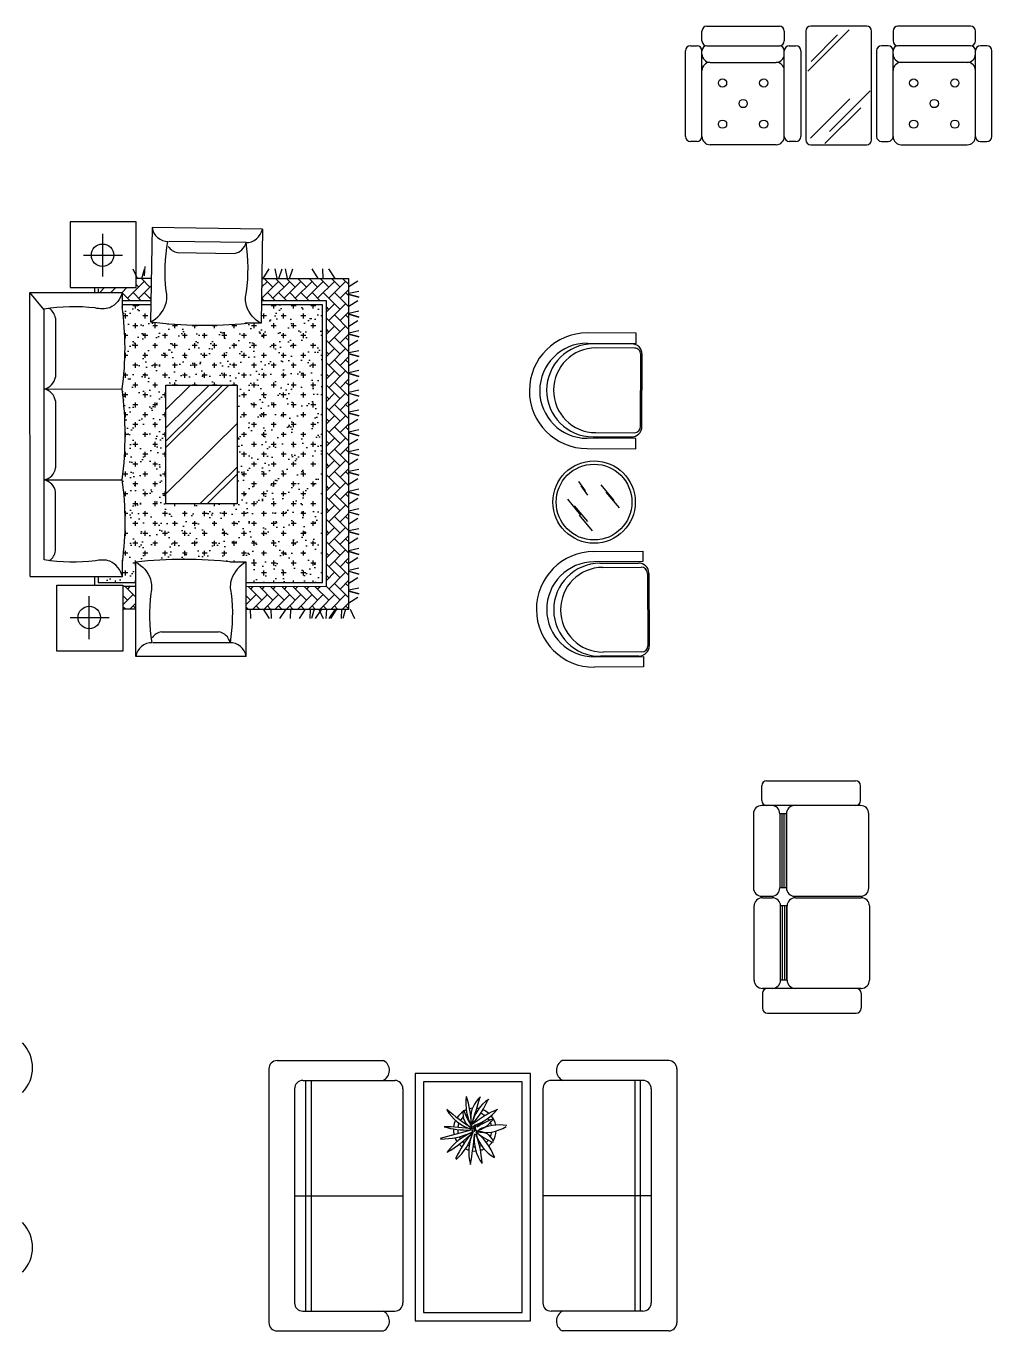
# Model space of a CAD drawing. Header units: inches. Extents: x 6.4 to 48.9, y 11.7 to 36.5.
# Drawn here: x 15.18 to 21.05, y 18.71 to 26.63 of the extents above; entities that cross this region are included whole.
import ezdxf

# ---------------------------------------------------------------- set-up
doc = ezdxf.new("R2010")
doc.units = ezdxf.units.IN
doc.header["$MEASUREMENT"] = 0
for name, color, linetype in [('02', 2, 'Continuous'), ('1', 1, 'Continuous'), ('4', 4, 'Continuous'), ('8', 8, 'Continuous')]:
    doc.layers.add(name, color=color, linetype=linetype)
pattern_1 = [(135, (22.92793, -6.04115), (-0.06788225, 9e-18), [0.144, -0.048]), (225, (22.89399, -6.007207), (-0.06788225, 9e-18), [0.144, -0.048])]

msp = doc.modelspace()

# ---------------------------------------------------------------- hatches: boundary and pattern name
at = {"layer": '8'}
h = msp.add_hatch(dxfattribs=at)
h.set_pattern_fill('AR-HBONE', color=256, scale=0.012, angle=90, style=0)
h.set_pattern_definition(pattern_1)
h.paths.add_polyline_path([(17.0072, 23.2306), (16.5202, 23.2307), (16.5203, 23.0947), (17.1432, 23.0949), (17.1432, 25.1014), (16.6145, 25.1014), (16.6126, 24.9654), (17.0072, 24.9654)])
h = msp.add_hatch(dxfattribs=at)
h.set_pattern_fill('AR-HBONE', color=256, scale=0.012, angle=90, style=0)
h.set_pattern_definition(pattern_1)
h.paths.add_polyline_path([(15.9425, 24.9654), (15.9445, 25.1005), (15.8521, 25.1005), (15.8521, 25.0454), (15.599, 25.0454), (15.599, 25.0163), (15.7675, 25.0164), (15.7676, 24.9654)])
h.paths.add_polyline_path([(15.8502, 23.2307), (15.7715, 23.2307), (15.7715, 23.0933), (15.8503, 23.0933)])
h = msp.add_hatch(dxfattribs=at)
h.set_pattern_fill('AR-SAND', color=256, scale=0.064, angle=90, style=0)
h.set_pattern_definition([(127.5, (22.92793, -6.04115), (-0.12331672, -0.00403157), [0, -0.09728, 0, -0.1088, 0, -0.104]), (97.5, (22.92793, -6.04115), (-0.18061735, 0.1132657), [0, -0.05248, 0, -0.08768, 0, -0.0336]), (57.5, (22.92793, -6.11987), (-0.00036218, 0.19930508), [0, -0.032, 0, -0.1152, 0, -0.1504]), (47.5, (22.92793, -6.11987), (-0.0561712, 0.1923921), [0, -0.016, 0, -0.07552, 0, -0.0864])])
h.paths.add_polyline_path([(16.9832, 24.9414), (16.6122, 24.9414), (16.6106, 24.8288), (16.5274, 24.83, -0.057319), (15.9406, 24.8381), (15.9421, 24.9414), (15.7676, 24.9414), (15.7676, 24.9302, -0.069267), (15.768, 24.4304, -0.062773), (15.7685, 23.8788, -0.069267), (15.7689, 23.3789), (15.769, 23.2927), (15.623, 23.2926), (15.623, 23.2547), (15.8501, 23.2547), (15.85, 23.3793, -0.057319), (16.4369, 23.3792), (16.52, 23.3793), (16.5201, 23.2547), (16.9832, 23.2546)])
h.paths.add_polyline_path([(16.4659, 23.7332), (16.0319, 23.7332), (16.0319, 24.4532), (16.4659, 24.4532)], flags=16)
h = msp.add_hatch(dxfattribs=at)
h.set_pattern_fill('CROSS', color=256, scale=0.24, angle=90, style=0)
h.set_pattern_definition([(90, (22.92793, -6.04115), (-0.06, 0.06), [0.03, -0.09]), (180, (22.94293, -6.02615), (-0.06, -0.06), [0.03, -0.09])])
h.paths.add_polyline_path([(16.9832, 24.9414), (16.6122, 24.9414), (16.6106, 24.8288), (16.5274, 24.83, -0.057319), (15.9406, 24.8381), (15.9421, 24.9414), (15.7676, 24.9414), (15.7676, 24.9302, -0.069267), (15.768, 24.4304, -0.062773), (15.7685, 23.8788, -0.069267), (15.7689, 23.3789), (15.769, 23.2927), (15.623, 23.2926), (15.623, 23.2547), (15.8501, 23.2547), (15.85, 23.3793, -0.057319), (16.4369, 23.3792), (16.52, 23.3793), (16.5201, 23.2547), (16.9832, 23.2546)])
h.paths.add_polyline_path([(16.4659, 23.7332), (16.0319, 23.7332), (16.0319, 24.4532), (16.4659, 24.4532)], flags=16)

# ---------------------------------------------------------------- linework, layer by layer
at = {"layer": '02'}
for p, q in [((20.1801, 26.6101), (19.9288, 26.3589)), ((19.9491, 26.4173), (20.1107, 26.579)), ((20.447, 25.9625), (20.447, 26.4825)), ((20.947, 25.9625), (20.947, 26.4825)), ((19.337, 26.4125), (19.737, 26.4125)), ((20.897, 26.4125), (20.497, 26.4125)), ((20.3078, 26.2402), (20.0606, 25.9929)), ((19.9464, 25.9523), (20.1854, 26.1914)), ((20.0333, 25.9197), (20.2507, 26.1371)), ((15.4521, 25.4454), (15.4521, 25.0454)), ((15.8521, 25.4454), (15.4521, 25.4454)), ((15.8521, 25.0454), (15.8521, 25.4454)), ((15.949, 25.4104), (15.9406, 24.8381)), ((16.6189, 25.4006), (15.949, 25.4104)), ((16.6189, 25.4006), (16.6106, 24.8288)), ((15.8606, 25.1005), (15.8345, 25.1578)), ((15.8864, 25.1005), (15.9026, 25.1579)), ((15.9038, 25.1163), (15.9069, 25.1736)), ((16.6145, 25.1014), (17.1432, 25.1014)), ((16.6229, 25.1015), (16.66, 25.1588)), ((16.708, 25.1014), (16.6954, 25.1587)), ((16.7186, 25.1014), (16.7396, 25.1587)), ((16.7719, 25.1014), (16.7592, 25.1587)), ((16.7824, 25.1014), (16.8034, 25.1587)), ((16.9572, 25.1014), (16.92, 25.1587)), ((16.9874, 25.1014), (16.9851, 25.1587)), ((17.0602, 25.1014), (17.023, 25.1587)), ((17.1432, 23.0949), (17.1432, 25.1014)), ((15.4521, 25.0454), (15.8521, 25.0454)), ((15.623, 25.0377), (15.623, 25.0163)), ((15.9445, 25.1005), (15.8521, 25.1005)), ((17.1432, 25.0525), (17.1989, 25.0867)), ((17.1432, 25.0108), (17.2033, 25.0244)), ((15.2072, 25.0159), (15.7675, 25.0164)), ((15.2086, 23.2923), (15.2072, 25.0159)), ((15.7675, 25.0164), (15.7676, 24.9168)), ((17.1432, 25.0056), (17.2033, 24.9885)), ((17.1432, 25.0039), (17.2033, 24.9868)), ((17.1432, 24.9325), (17.1989, 24.9667)), ((15.9421, 24.9414), (15.7676, 24.9414)), ((16.9832, 24.9414), (16.6122, 24.9414)), ((16.9832, 23.2546), (16.9832, 24.9414)), ((17.1432, 24.8908), (17.2033, 24.9044)), ((17.1432, 24.8856), (17.2033, 24.8685)), ((17.1432, 24.8839), (17.2033, 24.8668)), ((16.6106, 24.8288), (16.5145, 24.8302)), ((17.1432, 24.8125), (17.1989, 24.8467)), ((17.1432, 24.7708), (17.2033, 24.7844)), ((17.1432, 24.7656), (17.2033, 24.7485)), ((17.1432, 24.7639), (17.2033, 24.7468)), ((17.1432, 24.6925), (17.1989, 24.7267)), ((18.5912, 24.7081), (18.8878, 24.7073)), ((18.888, 24.77), (18.5914, 24.7708)), ((18.8878, 24.7073), (18.888, 24.77)), ((17.1432, 24.6508), (17.2033, 24.6644)), ((17.1432, 24.6456), (17.2033, 24.6285)), ((17.1432, 24.6439), (17.2033, 24.6268)), ((18.8611, 24.7039, 0.5016), (18.6273, 24.7045, 0.5016)), ((18.8777, 24.6787, 0.5016), (18.6438, 24.6793, 0.5016)), ((18.9141, 24.2021, 0.5016), (18.9152, 24.641, 0.5016)), ((18.9225, 24.2021, 0.5016), (18.9237, 24.641, 0.5016)), ((17.1432, 24.5725), (17.1989, 24.6067)), ((17.1432, 24.5308), (17.2033, 24.5444)), ((17.1432, 24.5256), (17.2033, 24.5085)), ((17.1432, 24.5239), (17.2033, 24.5068)), ((17.1432, 24.4525), (17.1989, 24.4867)), ((16.0319, 24.1944), (16.2948, 24.4532)), ((16.0319, 24.3049), (16.1826, 24.4532)), ((16.0319, 24.1138), (16.3768, 24.4532)), ((16.0319, 24.076), (16.4152, 24.4532)), ((17.1432, 24.4108), (17.2033, 24.4244)), ((17.1432, 24.4056), (17.2033, 24.3885)), ((17.1432, 24.4039), (17.2033, 24.3868)), ((17.1432, 24.3325), (17.1989, 24.3667)), ((17.1432, 24.2908), (17.2033, 24.3044)), ((17.1432, 24.2856), (17.2033, 24.2685)), ((17.1432, 24.2839), (17.2033, 24.2668)), ((17.1432, 24.2125), (17.1989, 24.2467)), ((16.0319, 23.794), (16.4659, 24.2212)), ((17.1432, 24.1708), (17.2033, 24.1844)), ((17.1432, 24.1656), (17.2033, 24.1485)), ((17.1432, 24.1639), (17.2033, 24.1468)), ((18.6425, 24.1652, 0.5016), (18.8763, 24.1646, 0.5016)), ((17.1432, 24.0925), (17.1989, 24.1267)), ((18.8863, 24.1305), (18.5897, 24.1312)), ((18.6258, 24.1402, 0.5016), (18.8596, 24.1396, 0.5016)), ((18.8861, 24.0678), (18.8863, 24.1305)), ((17.1432, 24.0508), (17.2033, 24.0644)), ((17.1432, 24.0456), (17.2033, 24.0285)), ((17.1432, 24.0439), (17.2033, 24.0268)), ((17.1432, 23.9725), (17.1989, 24.0067)), ((18.5896, 24.0685), (18.8861, 24.0678)), ((16.24, 23.7332), (16.4659, 23.9556)), ((17.1432, 23.9308), (17.2033, 23.9444)), ((17.1432, 23.9256), (17.2033, 23.9085)), ((17.1432, 23.9239), (17.2033, 23.9068)), ((16.2838, 23.7332), (16.4659, 23.9125)), ((17.1432, 23.8525), (17.1989, 23.8867)), ((18.58, 23.8125), (18.539, 23.8685)), ((18.5949, 23.7856), (18.5539, 23.8416)), ((18.7548, 23.7535), (18.6745, 23.849)), ((17.1432, 23.8108), (17.2033, 23.8244)), ((17.1432, 23.8056), (17.2033, 23.7885)), ((17.1432, 23.8039), (17.2033, 23.7868)), ((17.1432, 23.7325), (17.1989, 23.7667)), ((18.5526, 23.6654), (18.4727, 23.7607)), ((18.7857, 23.7086), (18.7055, 23.804)), ((17.1432, 23.6908), (17.2033, 23.7044)), ((17.1432, 23.6856), (17.2033, 23.6685)), ((17.1432, 23.6839), (17.2033, 23.6668)), ((18.5933, 23.6261), (18.5135, 23.7213)), ((17.1432, 23.6125), (17.1989, 23.6467)), ((18.6229, 23.5699), (18.543, 23.6651)), ((17.1432, 23.5708), (17.2033, 23.5844)), ((17.1432, 23.5656), (17.2033, 23.5485)), ((17.1432, 23.5639), (17.2033, 23.5468)), ((17.1432, 23.4925), (17.1989, 23.5267)), ((17.1432, 23.4508), (17.2033, 23.4644)), ((17.1432, 23.4456), (17.2033, 23.4285)), ((17.1432, 23.4439), (17.2033, 23.4268)), ((18.6313, 23.4441), (18.9279, 23.4457)), ((18.9279, 23.4457), (18.9282, 23.383)), ((15.769, 23.2927), (15.7689, 23.3923)), ((15.8505, 22.8068), (15.85, 23.3793)), ((16.52, 23.3793), (16.4239, 23.3792)), ((16.5205, 22.8074), (16.52, 23.3793)), ((17.1432, 23.3725), (17.1989, 23.4067)), ((18.9282, 23.383), (18.6316, 23.3815)), ((18.6677, 23.3726, 0.5016), (18.9016, 23.3738, 0.5016)), ((15.2086, 23.2923), (15.769, 23.2927)), ((17.1432, 23.3308), (17.2033, 23.3444)), ((17.1432, 23.3256), (17.2033, 23.3085)), ((17.1432, 23.3239), (17.2033, 23.3068)), ((17.1432, 23.2525), (17.1989, 23.2867)), ((18.6845, 23.3476, 0.5016), (18.9183, 23.3488, 0.5016)), ((18.9562, 23.3114, 0.5016), (18.9584, 22.8725, 0.5016)), ((18.9646, 23.3114, 0.5016), (18.9669, 22.8725, 0.5016)), ((15.3715, 23.2401), (15.7715, 23.2401)), ((15.3715, 22.8401), (15.3715, 23.2401)), ((15.7715, 23.2401), (15.7715, 22.8401)), ((16.9832, 23.2546), (16.5201, 23.2547)), ((17.1432, 23.2108), (17.2033, 23.2244)), ((17.1432, 23.2056), (17.2033, 23.1885)), ((17.1432, 23.2039), (17.2033, 23.1868)), ((17.1432, 23.1325), (17.1989, 23.1667)), ((16.5203, 23.0947), (17.1432, 23.0949)), ((16.5441, 23.0947), (16.5464, 23.0374)), ((16.6229, 23.0948), (16.66, 23.0375)), ((16.6705, 23.0948), (16.6729, 23.0375)), ((16.7602, 23.0948), (16.7231, 23.0374)), ((16.7904, 23.0948), (16.7881, 23.0374)), ((16.8788, 23.0949), (16.8417, 23.0376)), ((16.909, 23.0949), (16.9067, 23.0376)), ((16.9334, 23.0949), (16.9172, 23.0376)), ((16.977, 23.0948), (16.9399, 23.0375)), ((16.9619, 23.0949), (16.988, 23.0376)), ((17.0072, 23.0948), (17.0049, 23.0375)), ((17.0602, 23.0949), (17.023, 23.0376)), ((17.0692, 23.0949), (17.032, 23.0376)), ((17.0994, 23.0949), (17.097, 23.0376)), ((17.1238, 23.0949), (17.1075, 23.0376)), ((17.1522, 23.0949), (17.1783, 23.0376)), ((15.7715, 22.8401), (15.3715, 22.8401)), ((16.5205, 22.8074), (15.8505, 22.8068)), ((18.6346, 22.8046), (18.9312, 22.8062)), ((18.9045, 22.8095, 0.5016), (18.6707, 22.8083, 0.5016)), ((18.921, 22.8347, 0.5016), (18.6872, 22.8335, 0.5016)), ((18.9312, 22.8062), (18.9315, 22.7435)), ((18.9315, 22.7435), (18.635, 22.7419)), ((19.6496, 21.9322), (19.6496, 22.0222)), ((19.6796, 22.0522), (20.2196, 22.0522)), ((20.2496, 21.9322), (20.2496, 22.0222)), ((20.2496, 21.9022), (19.6496, 21.9022)), ((19.5996, 21.8522), (19.5996, 21.4022)), ((19.7996, 21.8522), (19.7596, 21.8522)), ((19.7599, 21.8522), (19.7599, 21.4022)), ((19.7724, 21.8522), (19.7724, 21.4022)), ((19.7849, 21.8522), (19.7849, 21.4022)), ((19.7974, 21.8522), (19.7974, 21.4022)), ((19.7996, 21.8522), (19.7996, 21.4022)), ((20.2996, 21.4022), (20.2996, 21.8522)), ((19.7996, 21.4022), (19.7596, 21.4022)), ((19.6496, 21.3522), (19.7096, 21.3522)), ((19.6539, 21.343), (19.7139, 21.343)), ((19.8496, 21.3522), (20.2496, 21.3522)), ((19.8539, 21.343), (20.2539, 21.343)), ((19.6039, 20.843), (19.6039, 21.293)), ((19.8039, 21.293), (19.7639, 21.293)), ((19.7642, 20.843), (19.7642, 21.293)), ((19.7767, 20.843), (19.7767, 21.293)), ((19.7892, 20.843), (19.7892, 21.293)), ((19.8017, 20.843), (19.8017, 21.293)), ((19.8039, 20.843), (19.8039, 21.293)), ((20.3039, 21.293), (20.3039, 20.843)), ((19.8039, 20.843), (19.7639, 20.843)), ((20.2539, 20.793), (19.6539, 20.793)), ((19.6539, 20.763), (19.6539, 20.673)), ((20.2539, 20.763), (20.2539, 20.673)), ((19.6839, 20.643), (20.2239, 20.643)), ((16.7083, 20.3541), (17.3544, 20.3541)), ((19.085, 20.3541), (18.4389, 20.3541)), ((16.6583, 20.3041), (16.6583, 18.7641)), ((19.135, 20.3041), (19.135, 18.7641)), ((16.8643, 20.2341), (17.4219, 20.2341)), ((16.881, 20.2341), (16.881, 18.8341)), ((16.9143, 20.2341), (16.9143, 18.8341)), ((18.9291, 20.2341), (18.3714, 20.2341)), ((18.8791, 20.2341), (18.8791, 18.8341)), ((18.9123, 20.2341), (18.9123, 18.8341)), ((16.8143, 20.1841), (16.8143, 18.8841)), ((17.4719, 20.1841), (17.4719, 18.8841)), ((18.3214, 20.1841), (18.3214, 18.8841)), ((18.9791, 20.1841), (18.9791, 18.8841)), ((17.9162, 19.9567), (17.9612, 19.9817)), ((17.8841, 19.9317), (17.6977, 19.8817)), ((16.8143, 19.5341), (17.4719, 19.5341)), ((18.9791, 19.5341), (18.3214, 19.5341)), ((16.8643, 18.8341), (17.4219, 18.8341)), ((18.9291, 18.8341), (18.3714, 18.8341)), ((16.7083, 18.7141), (17.3544, 18.7141)), ((19.085, 18.7141), (18.4389, 18.7141))]:
    msp.add_line(p, q, dxfattribs=at)
for points in [[(16.0319, 23.7332), (16.0319, 24.4532), (16.4659, 24.4532), (16.4659, 23.7332)], [(17.5467, 20.2753), (17.5467, 18.7753), (18.2467, 18.7753), (18.2467, 20.2753)], [(17.5967, 20.2253), (17.5967, 18.8253), (18.1967, 18.8253), (18.1967, 20.2253)]]:
    msp.add_lwpolyline(points, close=True, dxfattribs=at)
for centre, radius in [((19.412, 26.2875), 0.025), ((19.662, 26.2875), 0.025), ((20.572, 26.2875), 0.025), ((20.822, 26.2875), 0.025), ((19.537, 26.1625), 0.025), ((20.697, 26.1625), 0.025), ((19.412, 26.0375), 0.025), ((19.662, 26.0375), 0.025), ((20.572, 26.0375), 0.025), ((20.822, 26.0375), 0.025), ((18.6322, 23.7439), 0.25), ((18.6322, 23.7439), 0.23)]:
    msp.add_circle(centre, radius, dxfattribs=at)
for centre, radius, start, end in [((19.317, 26.4825), 0.03, 90, 180), ((19.337, 26.4625), 0.05, 180, 270), ((19.737, 26.4625), 0.05, 270, 0), ((19.757, 26.4825), 0.03, 0, 90), ((20.477, 26.4825), 0.03, 90, 180), ((20.497, 26.4625), 0.05, 180, 270), ((20.897, 26.4625), 0.05, 270, 0), ((20.917, 26.4825), 0.03, 0, 90), ((19.337, 26.3625), 0.05, 90, 180), ((19.737, 26.3625), 0.05, 0, 90), ((20.497, 26.3625), 0.05, 90, 180), ((20.897, 26.3625), 0.05, 0, 90), ((13.9723, 24.6788), 1.8128, 352.12271, 7.97215), ((16.269, 27.3849), 2.5679, 262.65355, 275.77564), ((18.5905, 24.4196), 0.3511, 89.8508, 269.8508), ((18.5905, 24.4196), 0.2884, 89.8508, 269.8508), ((18.6265, 24.4223, 0.5016), 0.2822, 89.8508, 269.8508), ((18.6431, 24.4223, 0.5016), 0.2571, 89.8508, 269.8508), ((18.861, 24.6412, 0.5016), 0.0627, 359.85079, 89.8508), ((18.8776, 24.6411, 0.5016), 0.0376, 359.85079, 89.8508), ((13.5802, 24.1528), 2.2054, 352.86361, 7.23125), ((18.8598, 24.2023, 0.5016), 0.0627, 269.8508, 359.85079), ((18.8764, 24.2022, 0.5016), 0.0376, 269.8508, 359.85079), ((13.9732, 23.6274), 1.8128, 352.12271, 7.97215), ((18.6331, 23.093), 0.3511, 90.29841, 270.29841), ((16.1432, 20.8281), 2.5679, 83.43223, 96.55433), ((18.6331, 23.093), 0.2884, 90.29841, 270.29841), ((18.6692, 23.0904, 0.5016), 0.2822, 90.29841, 270.29841), ((18.9019, 23.3111, 0.5016), 0.0627, 0.29841, 90.29841), ((18.6858, 23.0905, 0.5016), 0.2571, 90.29841, 270.29841), ((18.9185, 23.3112, 0.5016), 0.0376, 0.29841, 90.29841), ((18.9042, 22.8722, 0.5016), 0.0627, 270.29841, 0.29841), ((18.9208, 22.8723, 0.5016), 0.0376, 270.29841, 0.29841), ((19.6796, 22.0222), 0.03, 90, 180), ((20.2196, 22.0222), 0.03, 0, 90), ((19.6496, 21.8522), 0.05, 90, 180), ((19.6796, 21.9322), 0.03, 180, 270), ((19.7096, 21.8522), 0.05, 0, 90), ((19.8496, 21.8522), 0.05, 90, 180), ((20.2196, 21.9322), 0.03, 270, 0), ((20.2496, 21.8522), 0.05, 0, 90), ((19.6496, 21.4022), 0.05, 180, 270), ((19.7096, 21.4022), 0.05, 270, 0), ((19.8496, 21.4022), 0.05, 180, 270), ((20.2496, 21.4022), 0.05, 270, 0), ((19.6539, 21.293), 0.05, 90, 180), ((19.7139, 21.293), 0.05, 0, 90), ((19.8539, 21.293), 0.05, 90, 180), ((20.2539, 21.293), 0.05, 0, 90), ((19.6539, 20.843), 0.05, 180, 270), ((19.7139, 20.843), 0.05, 270, 0), ((19.8539, 20.843), 0.05, 180, 270), ((20.2539, 20.843), 0.05, 270, 0), ((19.6839, 20.763), 0.03, 90, 180), ((20.2239, 20.763), 0.03, 0, 90), ((19.6839, 20.673), 0.03, 180, 270), ((20.2239, 20.673), 0.03, 270, 0), ((15.0115, 20.3113), 0.2125, 315, 45), ((16.7083, 20.3041), 0.05, 90, 180), ((17.3228, 20.2949), 0.0672, 295.61135, 61.88512), ((18.4706, 20.2949), 0.0672, 118.11488, 244.38865), ((19.085, 20.3041), 0.05, 0, 90), ((16.8643, 20.1841), 0.05, 90, 180), ((17.4219, 20.1841), 0.05, 0, 90), ((18.3714, 20.1841), 0.05, 90, 180), ((18.9291, 20.1841), 0.05, 0, 90), ((18.1437, 20.0951), 0.2903, 172.04638, 209.27241), ((17.0702, 19.9094), 0.8204, 4.1768, 16.10591), ((18.0464, 20.009), 0.1625, 130.00833, 182.70477), ((8.9121, 22.6952), 9.3836, 343.10003, 344.16807), ((18.1103, 19.9292), 0.2231, 121.61534, 170.13725), ((17.4145, 20.3778), 0.6305, 319.61075, 336.14272), ((18.3646, 20.7442), 0.9273, 227.52316, 239.40621), ((17.9618, 20.1853), 0.2578, 209.93057, 252.95274), ((17.9084, 19.9358), 0.13, 123.07489, 146.13744), ((17.9302, 20.0303), 0.0939, 165.91868, 246.44572), ((18.4422, 20.2856), 0.6451, 200.78551, 211.57888), ((17.9084, 19.9358), 0.13, 113.63497, 120.43626), ((17.9084, 19.9358), 0.13, 96.39178, 104.27931), ((17.9084, 19.9358), 0.104, 102.16788, 105.40399), ((18.2833, 19.4899), 0.6157, 112.57216, 128.35069), ((17.8015, 20.2588), 0.3151, 289.68748, 320.53023), ((17.9084, 19.9358), 0.104, 85.55736, 87.89115), ((17.9084, 19.9358), 0.13, 79.40055, 84.99851), ((17.9084, 19.9358), 0.104, 53.83948, 70.50457), ((17.9084, 19.9358), 0.13, 48.70808, 68.00629), ((17.9084, 19.9358), 0.13, 154.36064, 173.05577), ((17.9084, 19.9358), 0.104, 157.6452, 172.2569), ((17.9084, 19.9358), 0.104, 132.57601, 146.84036), ((17.9084, 19.9358), 0.104, 116.97529, 122.36463), ((17.9096, 19.9566), 0.00576, 109.68748, 38.92206), ((17.972, 20.1513), 0.2335, 256.17636, 302.73999), ((18.2429, 19.4457), 0.5982, 112.19392, 122.61369), ((17.8736, 20.0973), 0.1756, 285.50536, 324.75611), ((18.056, 19.6796), 0.2845, 80.56825, 116.01679), ((17.9084, 19.9358), 0.104, 31.91966, 40.93214), ((17.9084, 19.9358), 0.104, 13.58569, 24.37956), ((17.9084, 19.9358), 0.13, 12.22126, 40.42785), ((17.6978, 20.351), 0.4728, 270.24203, 294.04978), ((17.8579, 20.4062), 0.4732, 253.21174, 272.64726), ((17.7205, 18.8559), 1.0972, 80.74548, 89.95941), ((18.0513, 19.5637), 0.3901, 114.33672, 142.80205), ((17.4346, 20.3535), 0.6327, 298.9098, 316.65744), ((17.9084, 19.9358), 0.13, 178.29975, 194.00932), ((17.9084, 19.9358), 0.13, 202.15558, 214.17294), ((18.3676, 19.5032), 0.6297, 138.65842, 156.08483), ((17.5975, 19.9892), 0.3059, 310.00077, 346.41919), ((17.9084, 19.9358), 0.104, 179.9063, 193.75756), ((17.9084, 19.9358), 0.104, 204.57835, 213.2064), ((18.1522, 19.8016), 0.281, 155.26901, 195.90916), ((15.2439, 20.1848), 2.6778, 350.10535, 354.1165), ((18.1413, 19.8724), 0.2364, 171.22588, 217.06365), ((17.709, 19.6492), 0.3405, 20.63838, 52.96347), ((17.9334, 19.8304), 0.0939, 20.8411, 100.5336), ((18.1839, 20.2552), 0.4296, 231.45712, 247.43346), ((18.1467, 19.9725), 0.2387, 195.1243, 240.08017), ((17.2401, 19.6789), 0.7146, 4.38371, 18.89178), ((17.9084, 19.9358), 0.104, 335.8277, 351.87052), ((17.9084, 19.9358), 0.13, 328.66766, 356.25057), ((17.9084, 19.9358), 0.13, 223.23094, 233.15294), ((17.9084, 19.9358), 0.104, 224.5489, 232.09816), ((17.9084, 19.9358), 0.13, 244.08859, 253.45265), ((17.9084, 19.9358), 0.104, 245.46429, 250.42482), ((17.9084, 19.9358), 0.13, 264.06677, 272.67382), ((17.9084, 19.9358), 0.104, 264.54402, 270.02446), ((17.9084, 19.9358), 0.104, 286.14001, 292.57516), ((17.9084, 19.9358), 0.13, 285.24095, 295.50137), ((17.9084, 19.9358), 0.104, 311.81185, 321.94562), ((17.9084, 19.9358), 0.13, 310.58499, 324.58364), ((15.0115, 19.2209), 0.2125, 315, 45), ((16.8643, 18.8841), 0.05, 180, 270), ((17.4219, 18.8841), 0.05, 270, 0), ((18.3714, 18.8841), 0.05, 180, 270), ((18.9291, 18.8841), 0.05, 270, 0), ((17.3228, 18.7734), 0.0672, 298.11488, 64.38865), ((18.4706, 18.7734), 0.0672, 115.61135, 241.88512), ((16.7083, 18.7641), 0.05, 180, 270), ((19.085, 18.7641), 0.05, 270, 0)]:
    msp.add_arc(centre, radius, start, end, dxfattribs=at)
for points in [[(17.8948, 19.9621), (17.9012, 19.9192), (17.9119, 19.9549), (17.9205, 19.9299)], [(17.8869, 19.9362), (17.8907, 19.9187), (17.8964, 19.9362), (17.9002, 19.9187)]]:
    msp.add_solid(points, dxfattribs=at)
at = {"layer": '1'}
for p, q in [((15.6476, 25.3727), (15.6476, 25.1128)), ((16.5197, 25.3189), (16.0523, 25.3257)), ((15.5332, 25.2427), (15.7691, 25.2427)), ((16.1033, 25.2585), (16.4488, 25.2534)), ((15.599, 25.0454), (15.599, 25.0163)), ((15.2935, 24.9115), (15.2072, 25.0159)), ((15.9425, 24.9654), (15.7676, 24.9654)), ((17.0072, 24.9654), (16.6126, 24.9654)), ((17.0072, 23.2306), (17.0072, 24.9654)), ((15.2947, 23.3939), (15.2935, 24.9115)), ((15.3625, 24.8606), (15.3628, 24.5025)), ((15.2939, 24.43), (15.768, 24.4304)), ((15.3629, 24.3576), (15.3632, 23.9509)), ((15.2943, 23.8784), (15.7685, 23.8788)), ((15.3636, 23.4479), (15.3634, 23.806)), ((15.599, 23.2926), (15.599, 23.2401)), ((15.623, 23.2926), (15.623, 23.2547)), ((15.8501, 23.2547), (15.623, 23.2547)), ((15.8502, 23.2307), (15.7715, 23.2307)), ((17.0072, 23.2306), (16.5202, 23.2307)), ((15.567, 22.9129), (15.567, 23.1728)), ((15.4527, 23.0428), (15.6885, 23.0428)), ((15.8503, 23.0933), (15.7715, 23.0933)), ((16.4224, 22.8905), (15.9549, 22.8901)), ((16.0069, 22.9567), (16.3524, 22.9569))]:
    msp.add_line(p, q, dxfattribs=at)
for points in [[(15.9406, 24.8381, 0.19075), (16.0315, 24.9408, 0.137066), (16.0342, 25.0263, -0.070931), (16.045, 25.3255, 6.732436)], [(16.6106, 24.8288, -0.19075), (16.5225, 24.934, -0.137066), (16.5222, 25.0196, 0.070931), (16.5197, 25.319, -6.732436)], [(15.7675, 25.0164, -0.226862), (15.6922, 24.9235, -0.137066), (15.6036, 24.9219, 0.070931), (15.2934, 24.9144, -6.732436)], [(15.769, 23.2927, 0.226862), (15.6935, 23.3855, 0.137066), (15.6049, 23.387, -0.070931), (15.2947, 23.3939, 6.732436)], [(15.85, 23.3793, -0.19075), (15.9395, 23.2753, -0.137066), (15.941, 23.1897, 0.070931), (15.9477, 22.8904, -6.732436)], [(16.52, 23.3793, 0.19075), (16.4306, 23.2753, 0.137066), (16.4291, 23.1897, -0.070931), (16.4224, 22.8904, 6.732436)]]:
    msp.add_lwpolyline(points, format="xyb", dxfattribs=at)
for centre in [(15.6486, 25.2421), (15.568, 23.0435)]:
    msp.add_circle(centre, 0.0679, dxfattribs=at)
for centre, radius, start, end in [((16.0477, 25.4254), 0.1, 188.923, 270.58367), ((16.5206, 25.4188), 0.1, 267.83208, 349.49276), ((16.1182, 25.3426), 0.0855, 213.78757, 259.93916), ((16.4364, 25.338), 0.0855, 278.38173, 347.11073), ((15.275, 24.8463), 0.0886, 9.26872, 55.4203), ((15.2753, 24.5166), 0.0886, 282.09715, 350.82615), ((15.2755, 24.3433), 0.0886, 9.26872, 77.99772), ((15.2758, 23.965), 0.0886, 282.09715, 350.82615), ((15.2759, 23.7917), 0.0886, 9.26872, 77.99772), ((15.2762, 23.462), 0.0886, 304.67457, 350.82615), ((15.9493, 22.7905), 0.1, 88.62421, 170.28488), ((16.0206, 22.8723), 0.0855, 99.26872, 145.4203), ((16.3388, 22.8726), 0.0855, 12.09715, 80.82615), ((16.4222, 22.7905), 0.1, 9.71512, 91.37579)]:
    msp.add_arc(centre, radius, start, end, dxfattribs=at)
at = {"layer": '4'}
for p, q in [((19.317, 26.6325), (19.757, 26.6325)), ((20.287, 26.6325), (19.947, 26.6325)), ((20.917, 26.6325), (20.477, 26.6325)), ((19.287, 26.5425), (19.287, 26.6025)), ((19.787, 26.6025), (19.787, 26.5425)), ((19.917, 26.6025), (19.917, 25.9425)), ((20.317, 25.9425), (20.317, 26.6025)), ((20.447, 26.6025), (20.447, 26.5425)), ((20.947, 26.5425), (20.947, 26.6025)), ((19.187, 25.9625), (19.187, 26.4825)), ((19.217, 26.5125), (19.257, 26.5125)), ((19.287, 25.9625), (19.287, 26.4825)), ((19.317, 26.5125), (19.757, 26.5125)), ((19.787, 25.9625), (19.787, 26.4825)), ((19.817, 26.5125), (19.857, 26.5125)), ((19.887, 26.4825), (19.887, 25.9625)), ((20.347, 26.4825), (20.347, 25.9625)), ((20.417, 26.5125), (20.377, 26.5125)), ((20.917, 26.5125), (20.477, 26.5125)), ((21.017, 26.5125), (20.977, 26.5125)), ((21.047, 25.9625), (21.047, 26.4825)), ((19.257, 25.9325), (19.217, 25.9325)), ((19.737, 25.9125), (19.337, 25.9125)), ((19.857, 25.9325), (19.817, 25.9325)), ((19.947, 25.9125), (20.287, 25.9125)), ((20.377, 25.9325), (20.417, 25.9325)), ((20.497, 25.9125), (20.897, 25.9125)), ((20.977, 25.9325), (21.017, 25.9325))]:
    msp.add_line(p, q, dxfattribs=at)
for centre, radius, start, end in [((19.317, 26.6025), 0.03, 90, 180), ((19.757, 26.6025), 0.03, 0, 90), ((19.947, 26.6025), 0.03, 90, 180), ((20.287, 26.6025), 0.03, 0, 90), ((20.477, 26.6025), 0.03, 90, 180), ((20.917, 26.6025), 0.03, 0, 90), ((19.317, 26.5425), 0.03, 180, 270), ((19.757, 26.5425), 0.03, 270, 0), ((20.477, 26.5425), 0.03, 180, 270), ((20.917, 26.5425), 0.03, 270, 0), ((19.217, 26.4825), 0.03, 90, 180), ((19.257, 26.4825), 0.03, 0, 90), ((19.817, 26.4825), 0.03, 90, 180), ((19.857, 26.4825), 0.03, 0, 90), ((20.377, 26.4825), 0.03, 90, 180), ((20.417, 26.4825), 0.03, 0, 90), ((20.977, 26.4825), 0.03, 90, 180), ((21.017, 26.4825), 0.03, 0, 90), ((19.217, 25.9625), 0.03, 180, 270), ((19.257, 25.9625), 0.03, 270, 0), ((19.337, 25.9625), 0.05, 180, 270), ((19.737, 25.9625), 0.05, 270, 0), ((19.817, 25.9625), 0.03, 180, 270), ((19.857, 25.9625), 0.03, 270, 0), ((19.947, 25.9425), 0.03, 180, 270), ((20.287, 25.9425), 0.03, 270, 0), ((20.377, 25.9625), 0.03, 180, 270), ((20.417, 25.9625), 0.03, 270, 0), ((20.497, 25.9625), 0.05, 180, 270), ((20.897, 25.9625), 0.05, 270, 0), ((20.977, 25.9625), 0.03, 180, 270), ((21.017, 25.9625), 0.03, 270, 0)]:
    msp.add_arc(centre, radius, start, end, dxfattribs=at)

doc.saveas('drawing.dxf')
